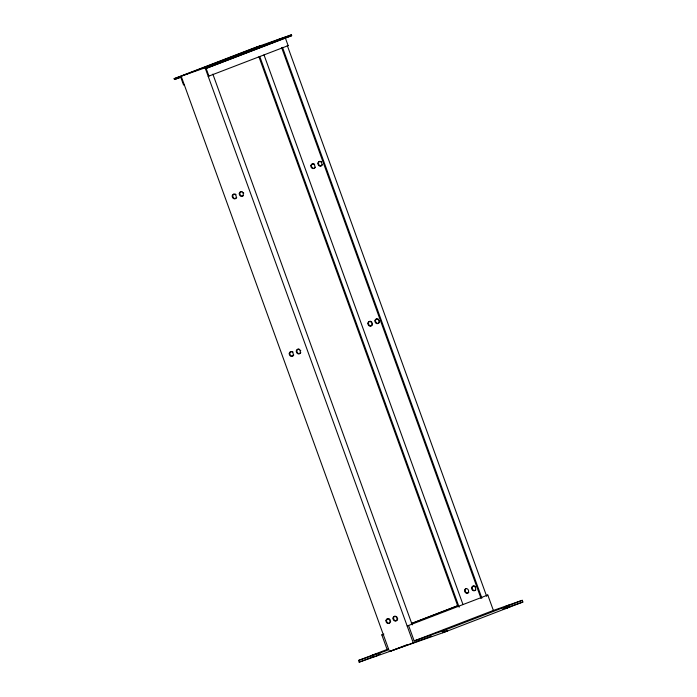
<?xml version="1.0" encoding="UTF-8"?>
<svg xmlns="http://www.w3.org/2000/svg" width="697" height="697" viewBox="0 0 697 697"><rect width="100%" height="100%" fill="white"/><g stroke="black" fill="none" stroke-linecap="round" stroke-linejoin="round"><path stroke-width="1.05" d="M447.117 631.003L447.57 630.82L446.969 631.003M505.003 608.594L509.977 606.808L504.889 608.655M184.278 84.755L183.572 85.008L180.784 77.297L174.45 79.519L174.137 78.665L253.359 48.189L291.363 34.85L291.677 35.704L206.12 68.411L208.908 76.112L208.211 76.356L288.131 45.636L285.343 37.926L291.677 35.704M260.661 45.645L181.176 76.2L389.44 651.529L406.708 644.882M174.45 79.519L180.54 77.175M204.848 67.87L284.332 37.324M174.137 78.665L212.149 65.326L291.363 34.85M206.12 68.411L285.343 37.926M493.38 610.441L487.804 595.038L407.179 626.002L408.581 625.514L414.166 640.918L493.38 610.441L522.245 600.317L522.863 602.025L443.64 632.501L359.182 662.15L358.554 660.434L387.419 650.31L381.834 634.897L383.873 634.113M411.291 623.571L458.007 605.597M411.683 623.466L458.399 605.493M358.554 660.434L388.011 649.107M359.182 662.15L372.381 657.071M377.46 655.119L380.51 653.943M414.166 640.918L443.022 630.794L522.245 600.317M431.661 636.091L390.886 651.007M372.965 657.018L372.059 657.367L373.156 657.01M376.284 655.877L377.182 655.52L376.084 655.886M446.672 631.168L442.482 632.667L444.547 631.865M374.167 656.574L375.082 656.321M507.007 605.902C514.177 603.41 499.418 608.629 506.588 606.137M444.181 630.149C437.045 632.623 451.787 627.422 444.599 629.914M373.758 656.801L374.411 656.565M445.217 631.621L446.472 631.177M255.599 47.562L256.452 47.265M278.678 39.468L279.532 39.163M185.977 74.352L186.822 74.056M209.056 66.25L209.91 65.954M287.425 45.88L288.131 45.636M486.393 595.526L487.804 595.038M381.834 634.897L383.245 634.401M502.685 609.108L522.863 602.025M417.32 641.58L418.174 641.284M287.295 45.514L486.663 596.275M282.494 47.352L481.871 598.113M281.649 47.657L481.017 598.418M263.997 54.863L463 604.595M259.781 56.483L459.157 607.244M258.935 56.779L457.938 606.521M443.022 630.794L443.64 632.501M212.149 65.326L212.454 66.18M212.873 74.143L412.241 624.904M205.11 67.801L413.373 643.131M468.009 592.938A2.387 1.96 69 0 1 465.927 588.686M468.82 592.311A2.387 1.96 69 0 1 468.454 592.694M475.859 589.836A2.387 1.96 69 0 1 473.185 590.037A2.387 1.96 69 0 1 472.418 586.918A2.387 1.96 69 0 1 474.962 586.168M475.424 586.534A2.387 1.96 69 0 1 475.807 587.013M379.543 321.665A2.387 1.96 69 0 1 376.345 322.789A2.387 1.96 69 0 1 376.72 318.851M377.757 318.834A2.387 1.96 69 0 1 378.271 319.052M379.386 320.454A2.387 1.96 69 0 1 379.534 321.056M371.762 325.577A2.387 1.96 69 0 1 368.556 323.922A2.387 1.96 69 0 1 370.717 321.3M371.231 321.526A2.387 1.96 69 0 1 371.693 321.883M372.346 322.92A2.387 1.96 69 0 1 372.128 325.194M322.389 164.701A2.387 1.96 69 0 1 319.113 165.032A2.387 1.96 69 0 1 319.696 161.321M320.733 161.303A2.387 1.96 69 0 1 321.7 161.887M314.739 168.047A2.387 1.96 69 0 1 312.012 167.419A2.387 1.96 69 0 1 311.951 164.274A2.387 1.96 69 0 1 314.669 164.353M315.349 167.167A2.387 1.96 69 0 1 315.096 167.663M236.719 197.425A2.387 1.96 69 0 1 233.443 197.748A2.387 1.96 69 0 1 234.026 194.045M235.063 194.019A2.387 1.96 69 0 1 236.03 194.602M243.506 195.439A2.387 1.96 69 0 1 240.029 194.472A2.387 1.96 69 0 1 242.103 191.553M243.453 192.616A2.387 1.96 69 0 1 243.723 193.174M300.172 353.353A2.387 1.96 69 0 1 296.966 351.697A2.387 1.96 69 0 1 299.126 349.084M300.477 350.147A2.387 1.96 69 0 1 300.755 350.704M300.79 352.482A2.387 1.96 69 0 1 300.529 352.97M293.751 354.956A2.387 1.96 69 0 1 290.475 355.278A2.387 1.96 69 0 1 291.05 351.576M292.087 351.549A2.387 1.96 69 0 1 293.062 352.133M396.863 620.469A2.387 1.96 69 0 1 393.753 619.119A2.387 1.96 69 0 1 395.295 616.131M396.332 616.418A2.387 1.96 69 0 1 396.793 616.784M397.447 617.821A2.387 1.96 69 0 1 397.229 620.095M389.823 622.944A2.387 1.96 69 0 1 386.565 620.983A2.387 1.96 69 0 1 389.292 618.892M389.754 619.258A2.387 1.96 69 0 1 390.137 619.729M390.555 620.896A2.387 1.96 69 0 1 390.442 622.072M371.588 655.598L376.563 653.812L371.588 655.598M310.879 165.703A2.387 1.96 69 0 0 313.694 168.517A2.387 1.96 69 0 0 314.077 164.579A2.387 1.96 69 0 0 310.879 165.703M317.919 163.237A2.387 1.96 69 0 0 320.733 166.043A2.387 1.96 69 0 0 321.117 162.113A2.387 1.96 69 0 0 317.919 163.237M374.942 320.768A2.387 1.96 69 0 0 377.757 323.574A2.387 1.96 69 0 0 378.14 319.644A2.387 1.96 69 0 0 374.942 320.768M367.903 323.234A2.387 1.96 69 0 0 370.726 326.048A2.387 1.96 69 0 0 371.1 322.11A2.387 1.96 69 0 0 367.903 323.234M471.634 587.885A2.387 1.96 69 0 0 474.457 590.69A2.387 1.96 69 0 0 474.831 586.761A2.387 1.96 69 0 0 471.634 587.885M464.594 590.35A2.387 1.96 69 0 0 467.417 593.164A2.387 1.96 69 0 0 467.8 589.235A2.387 1.96 69 0 0 464.594 590.35M385.964 620.6A2.387 1.96 69 0 0 388.787 623.414A2.387 1.96 69 0 0 389.17 619.485A2.387 1.96 69 0 0 385.964 620.6M393.003 618.134A2.387 1.96 69 0 0 395.826 620.94A2.387 1.96 69 0 0 396.201 617.011A2.387 1.96 69 0 0 393.003 618.134M296.312 351.018A2.387 1.96 69 0 0 299.126 353.823A2.387 1.96 69 0 0 299.51 349.894A2.387 1.96 69 0 0 296.312 351.018M289.272 353.484A2.387 1.96 69 0 0 292.087 356.298A2.387 1.96 69 0 0 292.47 352.36A2.387 1.96 69 0 0 289.272 353.484M239.289 193.487A2.387 1.96 69 0 0 242.103 196.293A2.387 1.96 69 0 0 242.486 192.363A2.387 1.96 69 0 0 239.289 193.487M232.249 195.953A2.387 1.96 69 0 0 235.063 198.767A2.387 1.96 69 0 0 235.447 194.829A2.387 1.96 69 0 0 232.249 195.953"/></g></svg>
